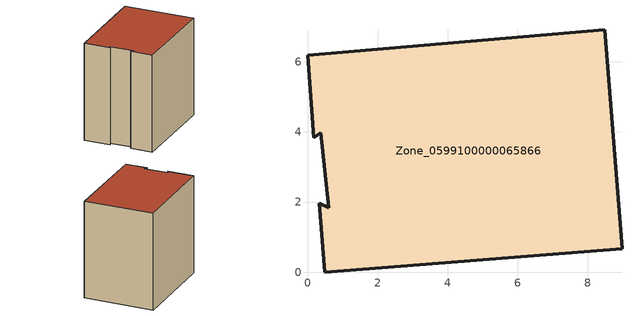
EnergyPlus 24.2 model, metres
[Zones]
Zone_0599100000065866
 floor ground (C_G): 0.39,3.98 0.18,3.83 0,6.19 8.48,6.91 8.97,0.67 0.49,0 0.33,1.97 0.6,1.83 z0
 wall outside (C_F): 0.39,3.98 0.6,1.83 0.33,1.97 0.49,0 8.97,0.67 8.48,6.91 0,6.19 0.18,3.83 0.39,3.98 z0:8.78
 roof outside (C_R): 0.18,3.83 0.39,3.98 0.6,1.83 0.33,1.97 0.49,0 8.97,0.67 8.48,6.91 0,6.19 z8.78
[BUILDING]
Pand.0599100000065866: North Axis=0; Terrain=City; Loads Convergence Tolerance Value=0.04; Temperature Convergence Tolerance Value=0.4; Solar Distribution=FullExterior; Maximum Number of Warmup Days=25; Minimum Number of Warmup Days=1
[Site:Location]
Rotterdam.The.Hague.AP_ZH_NLD Design_Conditions: Latitude=51.96; Longitude=4.45; Time Zone=1; Elevation=-4.5
[SITE:GROUNDTEMPERATURE:BUILDINGSURFACE]
18, 18, 18, 18, 18, 18, 18, 18, 18, 18, 18, 18
[MATERIAL] Thermal Absorptance=0.9; Solar Absorptance=0.7; Visible Absorptance=0.7
Name | Roughness | Thickness | Conductivity | Density | Specific Heat
G.TI.1946-1964 | MediumSmooth | 0.15 | 1 | 540 | 1210
F.TI.1946-1964 | Rough | 0.3 | 0.857143 | 1920 | 840
R.TI.1946-1964 | MediumRough | 0.2 | 0.277778 | 1500 | 1000
[CONSTRUCTION]
C_G: G.TI.1946-1964
C_F: F.TI.1946-1964
C_R: R.TI.1946-1964
[ZONE]
Zone_0599100000065866: Type=1; Multiplier=1; Ceiling Height=Autocalculate; Volume=Autocalculate; Floor Area=autocalculate; Part of Total Floor Area=Yes
[ZONEINFILTRATION:DESIGNFLOWRATE]
Infil_Zone_0599100000065866: Zone or ZoneList or Space or SpaceList=Zone_0599100000065866; Schedule=AlwaysOn; Design Flow Rate Calculation Method=Flow/Area; Flow Rate per Floor Area=0.003; Constant Term Coefficient=1; Temperature Term Coefficient=0; Velocity Term Coefficient=0; Velocity Squared Term Coefficient=0
[HVACTEMPLATE:ZONE:IDEALLOADSAIRSYSTEM]
Zone_0599100000065866: Maximum Heating Supply Air Temperature=50; Minimum Cooling Supply Air Temperature=13; Maximum Heating Supply Air Humidity Ratio=0.0156; Minimum Cooling Supply Air Humidity Ratio=0.0077; Heating Limit=NoLimit; Cooling Limit=NoLimit; Dehumidification Control Type=ConstantSensibleHeatRatio; Cooling Sensible Heat Ratio=0.7; Dehumidification Setpoint=60; Humidification Control Type=None; Humidification Setpoint=30; Outdoor Air Method=None; Outdoor Air Flow Rate per Person=0.00944; Outdoor Air Flow Rate per Zone Floor Area=0; Outdoor Air Flow Rate per Zone=0; Demand Controlled Ventilation Type=None; Outdoor Air Economizer Type=NoEconomizer; Heat Recovery Type=None; Sensible Heat Recovery Effectiveness=0.7; Latent Heat Recovery Effectiveness=0.65
[ZONECONTROL:THERMOSTAT]
ThermostatControl_Zone_0599100000065866: Zone or ZoneList=Zone_0599100000065866; Control Type Schedule=DualSetpointControlType; Control 1=Thermostat_Zone_0599100000065866; Temperature Difference Between Cutout And Setpoint=0
[THERMOSTATSETPOINT:DUALSETPOINT]
Thermostat_Zone_0599100000065866: Heating Setpoint Temperature Schedule=HeatingSetpoint_Zone_0599100000065866; Cooling Setpoint Temperature Schedule=CoolingSetpoint_Zone_0599100000065866
[SCHEDULE:COMPACT]
HeatingSetpoint_Zone_0599100000065866: Through: 12/31, For: AllDays, Until: 24:00, 21
CoolingSetpoint_Zone_0599100000065866: Through: 12/31, For: AllDays, Until: 24:00, 24
DualSetpointControlType: Through: 12/31, For: AllDays, Until: 24:00, 4
AlwaysOn: Through: 12/31, For: AllDays, Until: 24:00, 1
